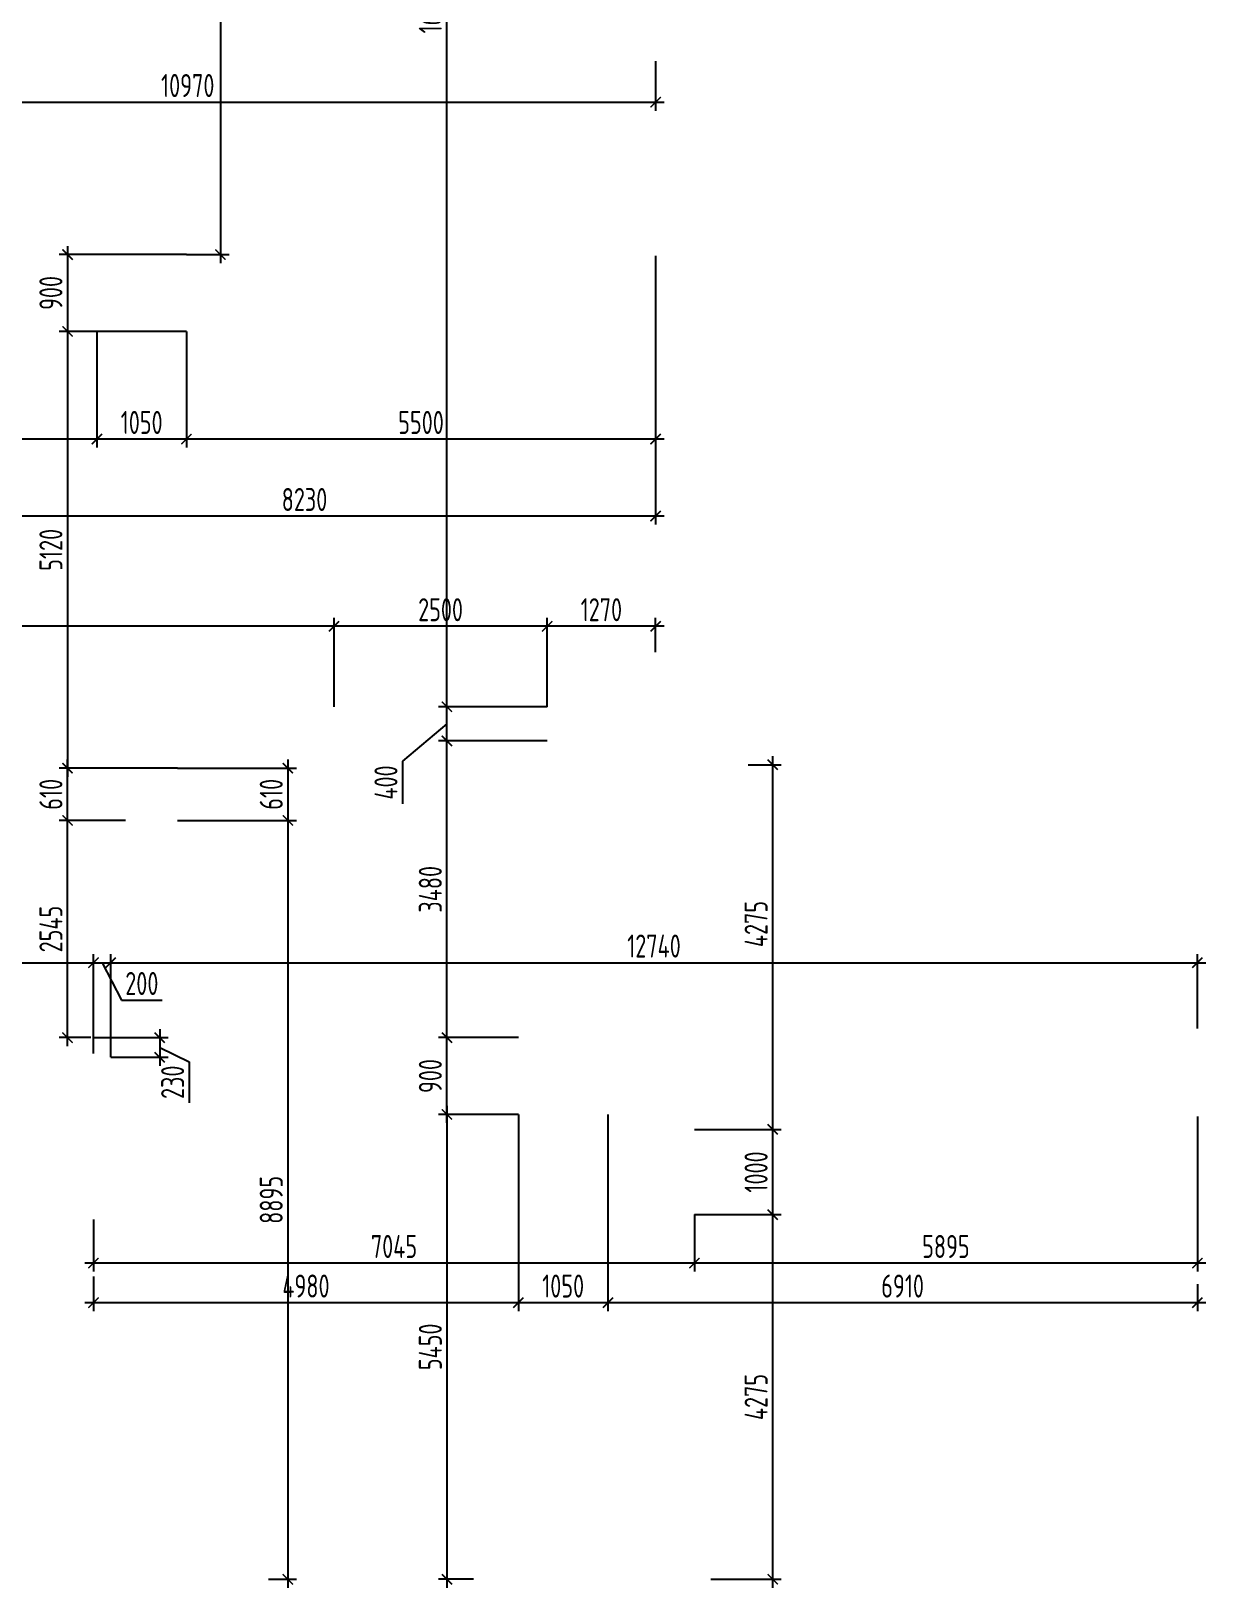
# Model space of a CAD drawing. Header units: millimetres. Extents: x -180271 to 536090, y 55086 to 131231.
# Drawn here: x 522318 to 536090, y 55086 to 73336 of the extents above; entities that cross this region are included whole.
import ezdxf

# ---------------------------------------------------------------- set-up
doc = ezdxf.new("R2010")
doc.units = ezdxf.units.MM
doc.layers.add('Размеры кровли ВК', color=14, linetype='Continuous', lineweight=9)
doc.layers.add('РАЗМЕРЫ КРОВЛИ ОВ', color=204, linetype='Continuous')
doc.layers.get('0').off()
doc.styles.add('ISOCPEUR', font='isocpeur.ttf', dxfattribs={"width": 0.7})
doc.dimstyles.new('R_100', dxfattribs={"dimtxt": 270, "dimasz": 120, "dimexe": 100, "dimexo": 0, "dimgap": 60, "dimtad": 1, "dimdec": 0, "dimrnd": 5, "dimzin": 0, "dimdsep": 46, "dimtxsty": 'ISOCPEUR', "dimblk": 'ARCHTICK', "dimcen": 0, "dimdle": 100, "dimclrd": 256, "dimclre": 256, "dimclrt": 256, "dimadec": 0, "dimazin": 0, "dimtfac": 2, "dimtdec": 0, "dimtofl": 0, "dimtmove": 1, "dimatfit": 3, "dimfxl": 1, "dimtvp": 3, "dimtolj": 1, "dimtzin": 0, "dimarcsym": 0})

# ---------------------------------------------------------------- blocks, each defined once
blk = doc.blocks.new('_ArchTick')
at = {"color": 0, "linetype": 'ByBlock', "const_width": 0.15}
blk.add_lwpolyline([(-0.5, -0.5), (0.5, 0.5)], dxfattribs=at)
blk = doc.blocks.new('*D3756')
at = {"layer": 'РАЗМЕРЫ КРОВЛИ ОВ', "lineweight": -2, "transparency": 16777216}
for p, q in [((524538, 77986), (524538, 70616)), ((523579, 77886), (524638, 77886)), ((524139, 70716), (524638, 70716))]:
    blk.add_line(p, q, dxfattribs=at)
at = {"layer": 'РАЗМЕРЫ КРОВЛИ ОВ', "lineweight": -2, "transparency": 16777216, "xscale": 120, "yscale": 120, "zscale": 120}
for p, rotation in [((524538, 77886), 90), ((524538, 70716), 270)]:
    blk.add_blockref('_ArchTick', p, dxfattribs=dict(at, rotation=rotation))
at = {"layer": 'РАЗМЕРЫ КРОВЛИ ОВ', "transparency": 16777216, "insert": (524343, 74301), "char_height": 270, "attachment_point": 5, "rotation": 90, "style": 'ISOCPEUR'}
blk.add_mtext('\\A1;7170', dxfattribs=at)
blk = doc.blocks.new('*D3757')
at = {"layer": 'РАЗМЕРЫ КРОВЛИ ОВ', "lineweight": -2, "transparency": 16777216}
for p, q in [((522745, 70816), (522745, 69716)), ((524139, 70716), (522645, 70716)), ((524139, 69816), (522645, 69816))]:
    blk.add_line(p, q, dxfattribs=at)
at = {"layer": 'РАЗМЕРЫ КРОВЛИ ОВ', "lineweight": -2, "transparency": 16777216, "xscale": 120, "yscale": 120, "zscale": 120}
for p, rotation in [((522745, 70716), 90), ((522745, 69816), 270)]:
    blk.add_blockref('_ArchTick', p, dxfattribs=dict(at, rotation=rotation))
at = {"layer": 'РАЗМЕРЫ КРОВЛИ ОВ', "transparency": 16777216, "insert": (522550, 70266), "char_height": 270, "attachment_point": 5, "rotation": 90, "style": 'ISOCPEUR'}
blk.add_mtext('\\A1;900', dxfattribs=at)
blk = doc.blocks.new('*D3758')
at = {"layer": 'РАЗМЕРЫ КРОВЛИ ОВ', "lineweight": -2, "transparency": 16777216}
for p, q in [((522745, 69916), (522745, 64595)), ((524139, 69816), (522645, 69816)), ((524035, 64695), (522645, 64695))]:
    blk.add_line(p, q, dxfattribs=at)
at = {"layer": 'РАЗМЕРЫ КРОВЛИ ОВ', "lineweight": -2, "transparency": 16777216, "xscale": 120, "yscale": 120, "zscale": 120}
for p, rotation in [((522745, 69816), 90), ((522745, 64695), 270)]:
    blk.add_blockref('_ArchTick', p, dxfattribs=dict(at, rotation=rotation))
at = {"layer": 'РАЗМЕРЫ КРОВЛИ ОВ', "transparency": 16777216, "insert": (522550, 67255), "char_height": 270, "attachment_point": 5, "rotation": 90, "style": 'ISOCPEUR'}
blk.add_mtext('\\A1;5120', dxfattribs=at)
blk = doc.blocks.new('*D3759')
at = {"layer": 'РАЗМЕРЫ КРОВЛИ ОВ', "lineweight": -2, "transparency": 16777216}
for p, q in [((525328, 64795), (525328, 63983)), ((524035, 64695), (525428, 64695)), ((524035, 64083), (525428, 64083))]:
    blk.add_line(p, q, dxfattribs=at)
at = {"layer": 'РАЗМЕРЫ КРОВЛИ ОВ', "lineweight": -2, "transparency": 16777216, "xscale": 120, "yscale": 120, "zscale": 120}
for p, rotation in [((525328, 64695), 90), ((525328, 64083), 270)]:
    blk.add_blockref('_ArchTick', p, dxfattribs=dict(at, rotation=rotation))
at = {"layer": 'РАЗМЕРЫ КРОВЛИ ОВ', "transparency": 16777216, "insert": (525133, 64389), "char_height": 270, "attachment_point": 5, "rotation": 90, "style": 'ISOCPEUR'}
blk.add_mtext('\\A1;610', dxfattribs=at)
blk = doc.blocks.new('*D3760')
at = {"layer": 'РАЗМЕРЫ КРОВЛИ ОВ', "lineweight": -2, "transparency": 16777216}
for p, q in [((524035, 64083), (525428, 64083)), ((525328, 64183), (525328, 55086)), ((525101, 55186), (525428, 55186))]:
    blk.add_line(p, q, dxfattribs=at)
at = {"layer": 'РАЗМЕРЫ КРОВЛИ ОВ', "lineweight": -2, "transparency": 16777216, "xscale": 120, "yscale": 120, "zscale": 120}
for p, rotation in [((525328, 64083), 90), ((525328, 55186), 270)]:
    blk.add_blockref('_ArchTick', p, dxfattribs=dict(at, rotation=rotation))
at = {"layer": 'РАЗМЕРЫ КРОВЛИ ОВ', "transparency": 16777216, "insert": (525133, 59634), "char_height": 270, "attachment_point": 5, "rotation": 90, "style": 'ISOCPEUR'}
blk.add_mtext('\\A1;8895', dxfattribs=at)
blk = doc.blocks.new('*D3761')
at = {"layer": 'РАЗМЕРЫ КРОВЛИ ОВ', "lineweight": -2, "transparency": 16777216}
for p, q in [((523423, 64083), (522645, 64083)), ((522745, 61436), (522745, 64183)), ((523020, 61536), (522645, 61536))]:
    blk.add_line(p, q, dxfattribs=at)
at = {"layer": 'РАЗМЕРЫ КРОВЛИ ОВ', "lineweight": -2, "transparency": 16777216, "xscale": 120, "yscale": 120, "zscale": 120}
for p, rotation in [((522745, 64083), 90), ((522745, 61536), 270)]:
    blk.add_blockref('_ArchTick', p, dxfattribs=dict(at, rotation=rotation))
at = {"layer": 'РАЗМЕРЫ КРОВЛИ ОВ', "transparency": 16777216, "insert": (522550, 62809), "char_height": 270, "attachment_point": 5, "rotation": 90, "style": 'ISOCPEUR'}
blk.add_mtext('\\A1;2545', dxfattribs=at)
blk = doc.blocks.new('*D3762')
at = {"layer": 'РАЗМЕРЫ КРОВЛИ ОВ', "lineweight": -2, "transparency": 16777216}
for p, q in [((522745, 63983), (522745, 64795)), ((523423, 64695), (522645, 64695)), ((523423, 64083), (522645, 64083))]:
    blk.add_line(p, q, dxfattribs=at)
at = {"layer": 'РАЗМЕРЫ КРОВЛИ ОВ', "lineweight": -2, "transparency": 16777216, "xscale": 120, "yscale": 120, "zscale": 120}
for p, rotation in [((522745, 64695), 90), ((522745, 64083), 270)]:
    blk.add_blockref('_ArchTick', p, dxfattribs=dict(at, rotation=rotation))
at = {"layer": 'РАЗМЕРЫ КРОВЛИ ОВ', "transparency": 16777216, "insert": (522550, 64389), "char_height": 270, "attachment_point": 5, "rotation": 90, "style": 'ISOCPEUR'}
blk.add_mtext('\\A1;610', dxfattribs=at)
blk = doc.blocks.new('*D3763')
at = {"layer": 'РАЗМЕРЫ КРОВЛИ ОВ', "lineweight": -2, "transparency": 16777216}
for p, q in [((529080, 60636), (529080, 58329)), ((535990, 58645), (535990, 58329)), ((536090, 58429), (528980, 58429))]:
    blk.add_line(p, q, dxfattribs=at)
at = {"layer": 'РАЗМЕРЫ КРОВЛИ ОВ', "lineweight": -2, "transparency": 16777216, "xscale": 120, "yscale": 120, "zscale": 120, "rotation": 180}
blk.add_blockref('_ArchTick', (529080, 58429), dxfattribs=at)
at = {"layer": 'РАЗМЕРЫ КРОВЛИ ОВ', "lineweight": -2, "transparency": 16777216, "xscale": 120, "yscale": 120, "zscale": 120}
blk.add_blockref('_ArchTick', (535990, 58429), dxfattribs=at)
at = {"layer": 'РАЗМЕРЫ КРОВЛИ ОВ', "transparency": 16777216, "insert": (532535, 58624), "char_height": 270, "attachment_point": 5, "style": 'ISOCPEUR'}
blk.add_mtext('\\A1;6910', dxfattribs=at)
blk = doc.blocks.new('*D3764')
at = {"layer": 'РАЗМЕРЫ КРОВЛИ ОВ', "lineweight": -2, "transparency": 16777216}
for p, q in [((528030, 60636), (528030, 58329)), ((529080, 60636), (529080, 58329)), ((529180, 58429), (527930, 58429))]:
    blk.add_line(p, q, dxfattribs=at)
at = {"layer": 'РАЗМЕРЫ КРОВЛИ ОВ', "lineweight": -2, "transparency": 16777216, "xscale": 120, "yscale": 120, "zscale": 120, "rotation": 180}
blk.add_blockref('_ArchTick', (528030, 58429), dxfattribs=at)
at = {"layer": 'РАЗМЕРЫ КРОВЛИ ОВ', "lineweight": -2, "transparency": 16777216, "xscale": 120, "yscale": 120, "zscale": 120}
blk.add_blockref('_ArchTick', (529080, 58429), dxfattribs=at)
at = {"layer": 'РАЗМЕРЫ КРОВЛИ ОВ', "transparency": 16777216, "insert": (528555, 58624), "char_height": 270, "attachment_point": 5, "style": 'ISOCPEUR'}
blk.add_mtext('\\A1;1050', dxfattribs=at)
blk = doc.blocks.new('*D3765')
at = {"layer": 'РАЗМЕРЫ КРОВЛИ ОВ', "lineweight": -2, "transparency": 16777216}
for p, q in [((528030, 60636), (528030, 58329)), ((523049, 58736), (523049, 58329)), ((528130, 58429), (522949, 58429))]:
    blk.add_line(p, q, dxfattribs=at)
at = {"layer": 'РАЗМЕРЫ КРОВЛИ ОВ', "lineweight": -2, "transparency": 16777216, "xscale": 120, "yscale": 120, "zscale": 120, "rotation": 180}
blk.add_blockref('_ArchTick', (523049, 58429), dxfattribs=at)
at = {"layer": 'РАЗМЕРЫ КРОВЛИ ОВ', "lineweight": -2, "transparency": 16777216, "xscale": 120, "yscale": 120, "zscale": 120}
blk.add_blockref('_ArchTick', (528030, 58429), dxfattribs=at)
at = {"layer": 'РАЗМЕРЫ КРОВЛИ ОВ', "transparency": 16777216, "insert": (525540, 58624), "char_height": 270, "attachment_point": 5, "style": 'ISOCPEUR'}
blk.add_mtext('\\A1;4980', dxfattribs=at)
blk = doc.blocks.new('*D3766')
at = {"layer": 'РАЗМЕРЫ КРОВЛИ ОВ', "lineweight": -2, "transparency": 16777216}
for p, q in [((528367, 65415), (528367, 66458)), ((529639, 66057), (529639, 66458)), ((529739, 66358), (528267, 66358))]:
    blk.add_line(p, q, dxfattribs=at)
at = {"layer": 'РАЗМЕРЫ КРОВЛИ ОВ', "lineweight": -2, "transparency": 16777216, "xscale": 120, "yscale": 120, "zscale": 120, "rotation": 180}
blk.add_blockref('_ArchTick', (528367, 66358), dxfattribs=at)
at = {"layer": 'РАЗМЕРЫ КРОВЛИ ОВ', "lineweight": -2, "transparency": 16777216, "xscale": 120, "yscale": 120, "zscale": 120}
blk.add_blockref('_ArchTick', (529639, 66358), dxfattribs=at)
at = {"layer": 'РАЗМЕРЫ КРОВЛИ ОВ', "transparency": 16777216, "insert": (529003, 66553), "char_height": 270, "attachment_point": 5, "style": 'ISOCPEUR'}
blk.add_mtext('\\A1;1270', dxfattribs=at)
blk = doc.blocks.new('*D3767')
at = {"layer": 'РАЗМЕРЫ КРОВЛИ ОВ', "lineweight": -2, "transparency": 16777216}
for p, q in [((515169, 66244), (515169, 66458)), ((525869, 65415), (525869, 66458)), ((525969, 66358), (515069, 66358))]:
    blk.add_line(p, q, dxfattribs=at)
at = {"layer": 'РАЗМЕРЫ КРОВЛИ ОВ', "lineweight": -2, "transparency": 16777216, "xscale": 120, "yscale": 120, "zscale": 120, "rotation": 180}
blk.add_blockref('_ArchTick', (515169, 66358), dxfattribs=at)
at = {"layer": 'РАЗМЕРЫ КРОВЛИ ОВ', "lineweight": -2, "transparency": 16777216, "xscale": 120, "yscale": 120, "zscale": 120}
blk.add_blockref('_ArchTick', (525869, 66358), dxfattribs=at)
at = {"layer": 'РАЗМЕРЫ КРОВЛИ ОВ', "transparency": 16777216, "insert": (520519, 66553), "char_height": 270, "attachment_point": 5, "style": 'ISOCPEUR'}
blk.add_mtext('\\A1;10700', dxfattribs=at)
blk = doc.blocks.new('*D3768')
at = {"layer": 'РАЗМЕРЫ КРОВЛИ ОВ', "lineweight": -2, "transparency": 16777216}
for p, q in [((524139, 69816), (524139, 68453)), ((529639, 68778), (529639, 68453)), ((529739, 68553), (524039, 68553))]:
    blk.add_line(p, q, dxfattribs=at)
at = {"layer": 'РАЗМЕРЫ КРОВЛИ ОВ', "lineweight": -2, "transparency": 16777216, "xscale": 120, "yscale": 120, "zscale": 120, "rotation": 180}
blk.add_blockref('_ArchTick', (524139, 68553), dxfattribs=at)
at = {"layer": 'РАЗМЕРЫ КРОВЛИ ОВ', "lineweight": -2, "transparency": 16777216, "xscale": 120, "yscale": 120, "zscale": 120}
blk.add_blockref('_ArchTick', (529639, 68553), dxfattribs=at)
at = {"layer": 'РАЗМЕРЫ КРОВЛИ ОВ', "transparency": 16777216, "insert": (526889, 68748), "char_height": 270, "attachment_point": 5, "style": 'ISOCPEUR'}
blk.add_mtext('\\A1;5500', dxfattribs=at)
blk = doc.blocks.new('*D3769')
at = {"layer": 'РАЗМЕРЫ КРОВЛИ ОВ', "lineweight": -2, "transparency": 16777216}
for p, q in [((523089, 69816), (523089, 68453)), ((524139, 69816), (524139, 68453)), ((524239, 68553), (522989, 68553))]:
    blk.add_line(p, q, dxfattribs=at)
at = {"layer": 'РАЗМЕРЫ КРОВЛИ ОВ', "lineweight": -2, "transparency": 16777216, "xscale": 120, "yscale": 120, "zscale": 120, "rotation": 180}
blk.add_blockref('_ArchTick', (523089, 68553), dxfattribs=at)
at = {"layer": 'РАЗМЕРЫ КРОВЛИ ОВ', "lineweight": -2, "transparency": 16777216, "xscale": 120, "yscale": 120, "zscale": 120}
blk.add_blockref('_ArchTick', (524139, 68553), dxfattribs=at)
at = {"layer": 'РАЗМЕРЫ КРОВЛИ ОВ', "transparency": 16777216, "insert": (523614, 68748), "char_height": 270, "attachment_point": 5, "style": 'ISOCPEUR'}
blk.add_mtext('\\A1;1050', dxfattribs=at)
blk = doc.blocks.new('*D3770')
at = {"layer": 'РАЗМЕРЫ КРОВЛИ ОВ', "lineweight": -2, "transparency": 16777216}
for p, q in [((519074, 70821), (519074, 68453)), ((523089, 69816), (523089, 68453)), ((523189, 68553), (518974, 68553))]:
    blk.add_line(p, q, dxfattribs=at)
at = {"layer": 'РАЗМЕРЫ КРОВЛИ ОВ', "lineweight": -2, "transparency": 16777216, "xscale": 120, "yscale": 120, "zscale": 120, "rotation": 180}
blk.add_blockref('_ArchTick', (519074, 68553), dxfattribs=at)
at = {"layer": 'РАЗМЕРЫ КРОВЛИ ОВ', "lineweight": -2, "transparency": 16777216, "xscale": 120, "yscale": 120, "zscale": 120}
blk.add_blockref('_ArchTick', (523089, 68553), dxfattribs=at)
at = {"layer": 'РАЗМЕРЫ КРОВЛИ ОВ', "transparency": 16777216, "insert": (521082, 68748), "char_height": 270, "attachment_point": 5, "style": 'ISOCPEUR'}
blk.add_mtext('\\A1;4015', dxfattribs=at)
blk = doc.blocks.new('*D3803')
at = {"layer": 'РАЗМЕРЫ КРОВЛИ ОВ', "lineweight": -2, "transparency": 16777216}
for p, q in [((518669, 72961), (518669, 72403)), ((529639, 72982), (529639, 72403)), ((518569, 72503), (529739, 72503))]:
    blk.add_line(p, q, dxfattribs=at)
at = {"layer": 'РАЗМЕРЫ КРОВЛИ ОВ', "lineweight": -2, "transparency": 16777216, "xscale": 120, "yscale": 120, "zscale": 120, "rotation": 180}
blk.add_blockref('_ArchTick', (518669, 72503), dxfattribs=at)
at = {"layer": 'РАЗМЕРЫ КРОВЛИ ОВ', "lineweight": -2, "transparency": 16777216, "xscale": 120, "yscale": 120, "zscale": 120}
blk.add_blockref('_ArchTick', (529639, 72503), dxfattribs=at)
at = {"layer": 'РАЗМЕРЫ КРОВЛИ ОВ', "transparency": 16777216, "insert": (524154, 72698), "char_height": 270, "attachment_point": 5, "style": 'ISOCPEUR'}
blk.add_mtext('\\A1;10970', dxfattribs=at)
blk = doc.blocks.new('*D3821')
at = {"layer": 'РАЗМЕРЫ КРОВЛИ ОВ', "lineweight": -2, "transparency": 16777216}
for p, q in [((528030, 61536), (527093, 61536)), ((527193, 60536), (527193, 61636)), ((528030, 60636), (527093, 60636))]:
    blk.add_line(p, q, dxfattribs=at)
at = {"layer": 'РАЗМЕРЫ КРОВЛИ ОВ', "lineweight": -2, "transparency": 16777216, "xscale": 120, "yscale": 120, "zscale": 120}
for p, rotation in [((527193, 61536), 90), ((527193, 60636), 270)]:
    blk.add_blockref('_ArchTick', p, dxfattribs=dict(at, rotation=rotation))
at = {"layer": 'РАЗМЕРЫ КРОВЛИ ОВ', "transparency": 16777216, "insert": (526998, 61086), "char_height": 270, "attachment_point": 5, "rotation": 90, "style": 'ISOCPEUR'}
blk.add_mtext('\\A1;900', dxfattribs=at)
blk = doc.blocks.new('*D3822')
at = {"layer": 'РАЗМЕРЫ КРОВЛИ ОВ', "lineweight": -2, "transparency": 16777216}
for p, q in [((528030, 60636), (527093, 60636)), ((527193, 60736), (527193, 55086)), ((527504, 55186), (527093, 55186))]:
    blk.add_line(p, q, dxfattribs=at)
at = {"layer": 'РАЗМЕРЫ КРОВЛИ ОВ', "lineweight": -2, "transparency": 16777216, "xscale": 120, "yscale": 120, "zscale": 120}
for p, rotation in [((527193, 60636), 90), ((527193, 55186), 270)]:
    blk.add_blockref('_ArchTick', p, dxfattribs=dict(at, rotation=rotation))
at = {"layer": 'РАЗМЕРЫ КРОВЛИ ОВ', "transparency": 16777216, "insert": (526998, 57911), "char_height": 270, "attachment_point": 5, "rotation": 90, "style": 'ISOCPEUR'}
blk.add_mtext('\\A1;5450', dxfattribs=at)
blk = doc.blocks.new('*D3844')
at = {"layer": 'РАЗМЕРЫ КРОВЛИ ОВ', "lineweight": -2, "transparency": 16777216}
for p, q in [((525869, 65415), (525869, 66458)), ((528367, 65415), (528367, 66458)), ((528467, 66358), (525769, 66358))]:
    blk.add_line(p, q, dxfattribs=at)
at = {"layer": 'РАЗМЕРЫ КРОВЛИ ОВ', "lineweight": -2, "transparency": 16777216, "xscale": 120, "yscale": 120, "zscale": 120, "rotation": 180}
blk.add_blockref('_ArchTick', (525869, 66358), dxfattribs=at)
at = {"layer": 'РАЗМЕРЫ КРОВЛИ ОВ', "lineweight": -2, "transparency": 16777216, "xscale": 120, "yscale": 120, "zscale": 120}
blk.add_blockref('_ArchTick', (528367, 66358), dxfattribs=at)
at = {"layer": 'РАЗМЕРЫ КРОВЛИ ОВ', "transparency": 16777216, "insert": (527118, 66553), "char_height": 270, "attachment_point": 5, "style": 'ISOCPEUR'}
blk.add_mtext('\\A1;2500', dxfattribs=at)
blk = doc.blocks.new('*D3845')
at = {"layer": 'РАЗМЕРЫ КРОВЛИ ОВ', "lineweight": -2, "transparency": 16777216}
for p, q in [((528030, 65015), (527093, 65015)), ((527193, 61436), (527193, 65115)), ((528030, 61536), (527093, 61536))]:
    blk.add_line(p, q, dxfattribs=at)
at = {"layer": 'РАЗМЕРЫ КРОВЛИ ОВ', "lineweight": -2, "transparency": 16777216, "xscale": 120, "yscale": 120, "zscale": 120}
for p, rotation in [((527193, 65015), 90), ((527193, 61536), 270)]:
    blk.add_blockref('_ArchTick', p, dxfattribs=dict(at, rotation=rotation))
at = {"layer": 'РАЗМЕРЫ КРОВЛИ ОВ', "transparency": 16777216, "insert": (526998, 63275), "char_height": 270, "attachment_point": 5, "rotation": 90, "style": 'ISOCPEUR'}
blk.add_mtext('\\A1;3480', dxfattribs=at)
blk = doc.blocks.new('*D3846')
at = {"layer": 'РАЗМЕРЫ КРОВЛИ ОВ', "lineweight": -2, "transparency": 16777216}
for p, q in [((528367, 65415), (527093, 65415)), ((527193, 64915), (527193, 65515)), ((527193, 65215), (526673, 64776)), ((528367, 65015), (527093, 65015)), ((526673, 64776), (526673, 64278))]:
    blk.add_line(p, q, dxfattribs=at)
at = {"layer": 'РАЗМЕРЫ КРОВЛИ ОВ', "lineweight": -2, "transparency": 16777216, "xscale": 120, "yscale": 120, "zscale": 120}
for p, rotation in [((527193, 65415), 90), ((527193, 65015), 270)]:
    blk.add_blockref('_ArchTick', p, dxfattribs=dict(at, rotation=rotation))
at = {"layer": 'РАЗМЕРЫ КРОВЛИ ОВ', "transparency": 16777216, "insert": (526478, 64527), "char_height": 270, "attachment_point": 5, "rotation": 90, "style": 'ISOCPEUR'}
blk.add_mtext('\\A1;400', dxfattribs=at)
blk = doc.blocks.new('*D3847')
at = {"layer": 'РАЗМЕРЫ КРОВЛИ ОВ', "lineweight": -2, "transparency": 16777216}
for p, q in [((527642, 81836), (527093, 81836)), ((527193, 65315), (527193, 81936)), ((528367, 65415), (527093, 65415))]:
    blk.add_line(p, q, dxfattribs=at)
at = {"layer": 'РАЗМЕРЫ КРОВЛИ ОВ', "lineweight": -2, "transparency": 16777216, "xscale": 120, "yscale": 120, "zscale": 120}
for p, rotation in [((527193, 81836), 90), ((527193, 65415), 270)]:
    blk.add_blockref('_ArchTick', p, dxfattribs=dict(at, rotation=rotation))
at = {"layer": 'РАЗМЕРЫ КРОВЛИ ОВ', "transparency": 16777216, "insert": (526998, 73625), "char_height": 270, "attachment_point": 5, "rotation": 90, "style": 'ISOCPEUR'}
blk.add_mtext('\\A1;16420', dxfattribs=at)
blk = doc.blocks.new('*D22550')
at = {"layer": 'Размеры кровли ВК', "lineweight": -2, "transparency": 16777216}
for p, q in [((531012, 55086), (531012, 59561)), ((530094, 59461), (531112, 59461)), ((530285, 55186), (531112, 55186))]:
    blk.add_line(p, q, dxfattribs=at)
at = {"layer": 'Размеры кровли ВК', "lineweight": -2, "transparency": 16777216, "xscale": 120, "yscale": 120, "zscale": 120}
for p, rotation in [((531012, 59461), 90), ((531012, 55186), 270)]:
    blk.add_blockref('_ArchTick', p, dxfattribs=dict(at, rotation=rotation))
at = {"layer": 'Размеры кровли ВК', "transparency": 16777216, "insert": (530817, 57323), "char_height": 270, "attachment_point": 5, "rotation": 90, "style": 'ISOCPEUR'}
blk.add_mtext('\\A1;4275', dxfattribs=at)
blk = doc.blocks.new('*D22551')
at = {"layer": 'Размеры кровли ВК', "lineweight": -2, "transparency": 16777216}
for p, q in [((530094, 60461), (531112, 60461)), ((531012, 59361), (531012, 60561)), ((530094, 59461), (531112, 59461))]:
    blk.add_line(p, q, dxfattribs=at)
at = {"layer": 'Размеры кровли ВК', "lineweight": -2, "transparency": 16777216, "xscale": 120, "yscale": 120, "zscale": 120}
for p, rotation in [((531012, 60461), 90), ((531012, 59461), 270)]:
    blk.add_blockref('_ArchTick', p, dxfattribs=dict(at, rotation=rotation))
at = {"layer": 'Размеры кровли ВК', "transparency": 16777216, "insert": (530817, 59961), "char_height": 270, "attachment_point": 5, "rotation": 90, "style": 'ISOCPEUR'}
blk.add_mtext('\\A1;1000', dxfattribs=at)
blk = doc.blocks.new('*D22552')
at = {"layer": 'Размеры кровли ВК', "lineweight": -2, "transparency": 16777216}
for p, q in [((531012, 60361), (531012, 64836)), ((530723, 64736), (531112, 64736)), ((530094, 60461), (531112, 60461))]:
    blk.add_line(p, q, dxfattribs=at)
at = {"layer": 'Размеры кровли ВК', "lineweight": -2, "transparency": 16777216, "xscale": 120, "yscale": 120, "zscale": 120}
for p, rotation in [((531012, 64736), 90), ((531012, 60461), 270)]:
    blk.add_blockref('_ArchTick', p, dxfattribs=dict(at, rotation=rotation))
at = {"layer": 'Размеры кровли ВК', "transparency": 16777216, "insert": (530817, 62868), "char_height": 270, "attachment_point": 5, "rotation": 90, "style": 'ISOCPEUR'}
blk.add_mtext('\\A1;4275', dxfattribs=at)
blk = doc.blocks.new('*D22553')
at = {"layer": 'Размеры кровли ВК', "lineweight": -2, "transparency": 16777216}
for p, q in [((535990, 60612), (535990, 58793)), ((530094, 59461), (530094, 58793)), ((536090, 58893), (529994, 58893))]:
    blk.add_line(p, q, dxfattribs=at)
at = {"layer": 'Размеры кровли ВК', "lineweight": -2, "transparency": 16777216, "xscale": 120, "yscale": 120, "zscale": 120, "rotation": 180}
blk.add_blockref('_ArchTick', (530094, 58893), dxfattribs=at)
at = {"layer": 'Размеры кровли ВК', "lineweight": -2, "transparency": 16777216, "xscale": 120, "yscale": 120, "zscale": 120}
blk.add_blockref('_ArchTick', (535990, 58893), dxfattribs=at)
at = {"layer": 'Размеры кровли ВК', "transparency": 16777216, "insert": (533042, 59088), "char_height": 270, "attachment_point": 5, "style": 'ISOCPEUR'}
blk.add_mtext('\\A1;5895', dxfattribs=at)
blk = doc.blocks.new('*D22554')
at = {"layer": 'Размеры кровли ВК', "lineweight": -2, "transparency": 16777216}
for p, q in [((523049, 59404), (523049, 58793)), ((530094, 59461), (530094, 58793)), ((530194, 58893), (522949, 58893))]:
    blk.add_line(p, q, dxfattribs=at)
at = {"layer": 'Размеры кровли ВК', "lineweight": -2, "transparency": 16777216, "xscale": 120, "yscale": 120, "zscale": 120, "rotation": 180}
blk.add_blockref('_ArchTick', (523049, 58893), dxfattribs=at)
at = {"layer": 'Размеры кровли ВК', "lineweight": -2, "transparency": 16777216, "xscale": 120, "yscale": 120, "zscale": 120}
blk.add_blockref('_ArchTick', (530094, 58893), dxfattribs=at)
at = {"layer": 'Размеры кровли ВК', "transparency": 16777216, "insert": (526572, 59088), "char_height": 270, "attachment_point": 5, "style": 'ISOCPEUR'}
blk.add_mtext('\\A1;7045', dxfattribs=at)
blk = doc.blocks.new('*D22555')
at = {"layer": 'Размеры кровли ВК', "lineweight": -2, "transparency": 16777216}
for p, q in [((522949, 62415), (523351, 62415)), ((523049, 61351), (523049, 62515)), ((523150, 62415), (523376, 61976)), ((523251, 61306), (523251, 62515)), ((523376, 61976), (523855, 61976))]:
    blk.add_line(p, q, dxfattribs=at)
at = {"layer": 'Размеры кровли ВК', "lineweight": -2, "transparency": 16777216, "xscale": 120, "yscale": 120, "zscale": 120, "rotation": 180}
blk.add_blockref('_ArchTick', (523049, 62415), dxfattribs=at)
at = {"layer": 'Размеры кровли ВК', "lineweight": -2, "transparency": 16777216, "xscale": 120, "yscale": 120, "zscale": 120}
blk.add_blockref('_ArchTick', (523251, 62415), dxfattribs=at)
at = {"layer": 'Размеры кровли ВК', "transparency": 16777216, "insert": (523616, 62171), "char_height": 270, "attachment_point": 5, "style": 'ISOCPEUR'}
blk.add_mtext('\\A1;200', dxfattribs=at)
blk = doc.blocks.new('*D22556')
at = {"layer": 'Размеры кровли ВК', "lineweight": -2, "transparency": 16777216}
for p, q in [((523151, 62415), (536090, 62415)), ((523251, 61306), (523251, 62515)), ((535990, 61645), (535990, 62515))]:
    blk.add_line(p, q, dxfattribs=at)
at = {"layer": 'Размеры кровли ВК', "lineweight": -2, "transparency": 16777216, "xscale": 120, "yscale": 120, "zscale": 120, "rotation": 180}
blk.add_blockref('_ArchTick', (523251, 62415), dxfattribs=at)
at = {"layer": 'Размеры кровли ВК', "lineweight": -2, "transparency": 16777216, "xscale": 120, "yscale": 120, "zscale": 120}
blk.add_blockref('_ArchTick', (535990, 62415), dxfattribs=at)
at = {"layer": 'Размеры кровли ВК', "transparency": 16777216, "insert": (529620, 62610), "char_height": 270, "attachment_point": 5, "style": 'ISOCPEUR'}
blk.add_mtext('\\A1;12740', dxfattribs=at)
blk = doc.blocks.new('*D22560')
at = {"layer": 'Размеры кровли ВК', "lineweight": -2, "transparency": 16777216}
for p, q in [((518690, 62415), (523149, 62415)), ((518790, 62172), (518790, 62515)), ((523049, 61536), (523049, 62515))]:
    blk.add_line(p, q, dxfattribs=at)
at = {"layer": 'Размеры кровли ВК', "lineweight": -2, "transparency": 16777216, "xscale": 120, "yscale": 120, "zscale": 120, "rotation": 180}
blk.add_blockref('_ArchTick', (518790, 62415), dxfattribs=at)
at = {"layer": 'Размеры кровли ВК', "lineweight": -2, "transparency": 16777216, "xscale": 120, "yscale": 120, "zscale": 120}
blk.add_blockref('_ArchTick', (523049, 62415), dxfattribs=at)
at = {"layer": 'Размеры кровли ВК', "transparency": 16777216, "insert": (520920, 62610), "char_height": 270, "attachment_point": 5, "style": 'ISOCPEUR'}
blk.add_mtext('\\A1;4260', dxfattribs=at)
blk = doc.blocks.new('*D22561')
at = {"layer": 'Размеры кровли ВК', "lineweight": -2, "transparency": 16777216}
for p, q in [((529639, 70700), (529639, 67550)), ((521407, 69251), (521407, 67550)), ((529739, 67650), (521307, 67650))]:
    blk.add_line(p, q, dxfattribs=at)
at = {"layer": 'Размеры кровли ВК', "lineweight": -2, "transparency": 16777216, "xscale": 120, "yscale": 120, "zscale": 120, "rotation": 180}
blk.add_blockref('_ArchTick', (521407, 67650), dxfattribs=at)
at = {"layer": 'Размеры кровли ВК', "lineweight": -2, "transparency": 16777216, "xscale": 120, "yscale": 120, "zscale": 120}
blk.add_blockref('_ArchTick', (529639, 67650), dxfattribs=at)
at = {"layer": 'Размеры кровли ВК', "transparency": 16777216, "insert": (525523, 67845), "char_height": 270, "attachment_point": 5, "style": 'ISOCPEUR'}
blk.add_mtext('\\A1;8230', dxfattribs=at)
blk = doc.blocks.new('*D31673')
at = {"layer": 'Размеры кровли ВК', "lineweight": -2, "transparency": 16777216}
for p, q in [((523049, 61536), (523925, 61536)), ((523825, 61636), (523825, 61206)), ((523825, 61421), (524172, 61253)), ((523251, 61306), (523925, 61306)), ((524172, 61253), (524172, 60773))]:
    blk.add_line(p, q, dxfattribs=at)
at = {"layer": 'Размеры кровли ВК', "lineweight": -2, "transparency": 16777216, "xscale": 120, "yscale": 120, "zscale": 120}
for p, rotation in [((523825, 61536), 90), ((523825, 61306), 270)]:
    blk.add_blockref('_ArchTick', p, dxfattribs=dict(at, rotation=rotation))
at = {"layer": 'Размеры кровли ВК', "transparency": 16777216, "insert": (523977, 61013), "char_height": 270, "attachment_point": 5, "rotation": 90, "style": 'ISOCPEUR'}
blk.add_mtext('\\A1;230', dxfattribs=at)

msp = doc.modelspace()

# ---------------------------------------------------------------- dimensions: what is measured, and where the dimension line sits
at = {"layer": 'Размеры кровли ВК'}
for base, p1, p2, picture, middle in [((521407, 67650.4), (529639.3, 70699.7), (521407, 69250.8), '*D22561', (525523.2, 67845.4)), ((523049.2613, 62415.1602), (518789.7546, 62171.5988), (523049.2613, 61535.6815), '*D22560', (520919.508, 62610.1602)), ((535989.6, 62415.2), (523250.6, 61306.4), (535989.6, 61644.9), '*D22556', (529620.1, 62610.2)), ((530093.8, 58893), (535989.6, 60612.3), (530093.8, 59460.7), '*D22553', (533041.7, 59088)), ((523049.2613, 58893.0154), (530093.7846, 59460.6832), (523049.2613, 59403.5205), '*D22554', (526571.523, 59088.0154))]:
    dim = msp.add_linear_dim(base=base, p1=p1, p2=p2, dimstyle='R_100', override={"dimpost": '\\X'}, dxfattribs=at)
    dim.commit()
    dim.dimension.update_dxf_attribs({"geometry": picture, "text_midpoint": middle})
for base, p1, p2, picture, middle in [((531011.8, 64735.7), (530093.8, 60460.7), (530722.8, 64735.7), '*D22552', (531011.8, 62867.8)), ((523824.6, 61306.4), (523049.3, 61535.7), (523250.6, 61306.4), '*D31673', (524172.3, 61192.6))]:
    dim = msp.add_linear_dim(base=base, p1=p1, p2=p2, angle=90, dimstyle='R_100', override={"dimpost": '\\X'}, dxfattribs=at)
    dim.commit()
    dim.dimension.update_dxf_attribs({"geometry": picture, "text_midpoint": middle, "dimtype": 160})
dim = msp.add_linear_dim(base=(523250.6, 62415.2), p1=(523049.3, 61351.2), p2=(523250.6, 61306.4), dimstyle='R_100', override={"dimpost": '\\X'}, dxfattribs=at)
dim.commit()
dim.dimension.update_dxf_attribs({"geometry": '*D22555', "text_midpoint": (523436, 61976.1), "dimtype": 160})
for base, p1, p2, picture, middle in [((531011.8, 60460.7), (530093.8, 59460.7), (530093.8, 60460.7), '*D22551', (530816.8, 59960.7)), ((531011.8, 59460.7), (530284.8, 55185.7), (530093.8, 59460.7), '*D22550', (530816.8, 57323.2))]:
    dim = msp.add_linear_dim(base=base, p1=p1, p2=p2, angle=90, dimstyle='R_100', override={"dimpost": '\\X'}, dxfattribs=at)
    dim.commit()
    dim.dimension.update_dxf_attribs({"geometry": picture, "text_midpoint": middle})
at = {"layer": 'РАЗМЕРЫ КРОВЛИ ОВ'}
for base, p1, p2, picture, middle in [((527193.3, 81835.7), (528367.4, 65414.6), (527642.4, 81835.7), '*D3847', (526998.3, 73625.1)), ((524538.2, 70715.7), (523579.3, 77885.7), (524139.3, 70715.7), '*D3756', (524343.2, 74300.7)), ((522745.2, 69815.7), (524139.3, 70715.7), (524139.3, 69815.7), '*D3757', (522550.2, 70265.7)), ((522745.2, 64694.6), (524139.3, 69815.7), (524035.3, 64694.6), '*D3758', (522550.2, 67255.1)), ((527193.3, 65014.6), (528030, 61535.7), (528030, 65014.6), '*D3845', (526998.3, 63275.1)), ((522745.2, 64694.6), (523423.2, 64082.5), (523423.2, 64694.6), '*D3762', (522550.2, 64388.6)), ((525327.9, 64082.5), (524035.3, 64694.6), (524035.3, 64082.5), '*D3759', (525132.9, 64388.6)), ((522745.2, 64082.5), (523020.3, 61535.7), (523423.2, 64082.5), '*D3761', (522550.2, 62809.1)), ((525327.9, 55185.7), (524035.3, 64082.5), (525101.4, 55185.7), '*D3760', (525132.9, 59634.1)), ((527193.3, 61535.7), (528030, 60635.7), (528030, 61535.7), '*D3821', (526998.3, 61085.7)), ((527193.3, 55185.7), (528030, 60635.7), (527504.1, 55185.7), '*D3822', (526998.3, 57910.7))]:
    dim = msp.add_linear_dim(base=base, p1=p1, p2=p2, angle=90, dimstyle='R_100', override={"dimpost": '\\X'}, dxfattribs=at)
    dim.commit()
    dim.dimension.update_dxf_attribs({"geometry": picture, "text_midpoint": middle})
for base, p1, p2, picture, middle in [((529639.3, 72502.5), (518669.3, 72960.7), (529639.3, 72981.5), '*D3803', (524154.3, 72697.5)), ((519073.9, 68553.4), (523089.3, 69815.7), (519073.9, 70820.9), '*D3770', (521081.6, 68748.4)), ((523089.3, 68553.4), (524139.3, 69815.7), (523089.3, 69815.7), '*D3769', (523614.3, 68748.4)), ((524139.3, 68553.4), (529639.3, 68777.5), (524139.3, 69815.7), '*D3768', (526889.3, 68748.4)), ((515169.3, 66358.2), (525869.3, 65414.6), (515169.3, 66244), '*D3767', (520519.3, 66553.2)), ((525869.3, 66358.2), (528367.4, 65414.6), (525869.3, 65414.6), '*D3844', (527118.3, 66553.2)), ((528367.4, 66358.2), (529639.3, 66056.5), (528367.4, 65414.6), '*D3766', (529003.4, 66553.2)), ((523049.3, 58428.9), (528030, 60635.7), (523049.3, 58735.9), '*D3765', (525539.6, 58623.9)), ((528030, 58428.9), (529080, 60635.7), (528030, 60635.7), '*D3764', (528555, 58623.9)), ((529080, 58428.9), (535989.6, 58644.8), (529080, 60635.7), '*D3763', (532534.8, 58623.9))]:
    dim = msp.add_linear_dim(base=base, p1=p1, p2=p2, dimstyle='R_100', override={"dimpost": '\\X'}, dxfattribs=at)
    dim.commit()
    dim.dimension.update_dxf_attribs({"geometry": picture, "text_midpoint": middle})
dim = msp.add_linear_dim(base=(527193.3, 65414.6), p1=(528367.4, 65014.6), p2=(528367.4, 65414.6), angle=90, dimstyle='R_100', override={"dimpost": '\\X'}, dxfattribs=at)
dim.commit()
dim.dimension.update_dxf_attribs({"geometry": '*D3846', "text_midpoint": (526673.3, 64715.7), "dimtype": 160})

doc.saveas('drawing.dxf')
